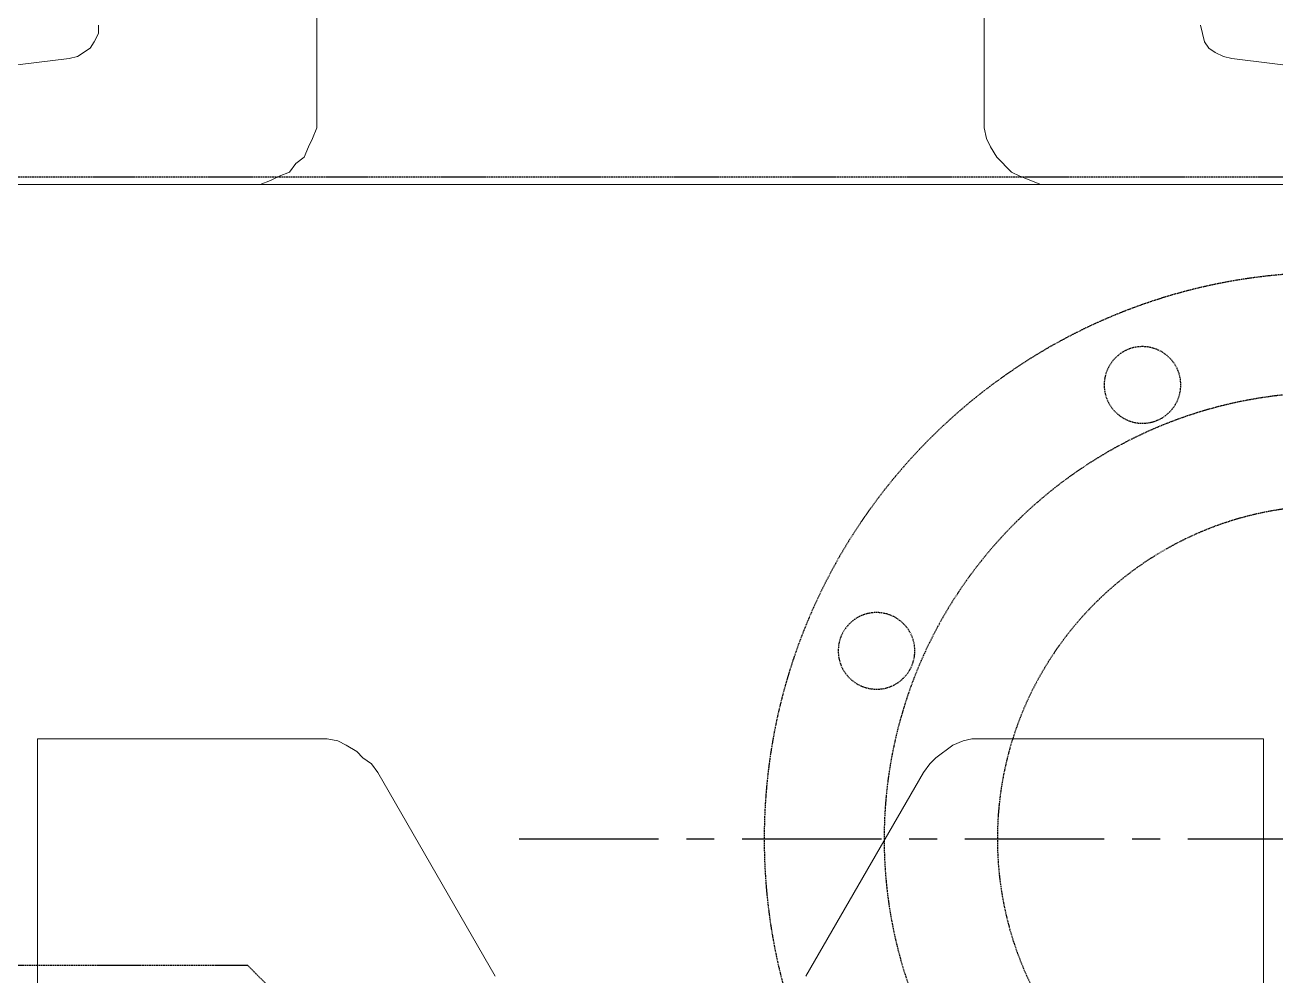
# Model space of a CAD drawing. Extents: x -3873 to 164127, y 7129 to 96529.
# Drawn here: x 59627.2 to 59912.3, y 32392.2 to 32608.9 of the extents above; entities that cross this region are included whole.
import ezdxf

# ---------------------------------------------------------------- set-up
doc = ezdxf.new("R2010")
doc.units = 0
for name, pattern in [('CENTER', [50.8, 31.75, -6.35, 6.35, -6.35]), ('DASHED', [0.2068, 0.1655, -0.0413]), ('HIDDEN', [9.525, 6.35, -3.175])]:
    doc.linetypes.add(name, pattern=pattern)
doc.layers.get('0').update_dxf_attribs({"linetype": 'CONTINUOUS'})
doc.layers.add('FLOORGUTTER', color=5, linetype='HIDDEN')
doc.layers.add('LAYOUT-KROMEKA', color=1, linetype='CONTINUOUS')

# ---------------------------------------------------------------- blocks, each defined once
blk = doc.blocks.new('bwk 5000-ust')
at = {"color": 1, "lineweight": 5}
for points in [[(-922.24, 132.5), (-922.24, 132.5), (-907.89, 249.69), (-907.89, 249.69)], [(-893.54, 199.47), (-893.54, 199.47), (-893.54, 91.36), (-893.54, 91.36)], [(-767.26, 139.68), (-767.26, 139.68), (-767.26, 76.06), (-767.26, 76.06)], [(-767.26, 139.68), (-767.26, 139.68), (-657.24, 139.68), (-657.24, 139.68)], [(-893.54, -91.36), (-893.54, -91.36), (-893.54, 91.36), (-893.54, 91.36)], [(-985.38, 76.06), (-985.38, 76.06), (-908.84, 76.06), (-908.84, 76.06)], [(-713.2, 35.4), (-713.2, 35.4), (-759.6, 62.18), (-759.6, 62.18)], [(-713.2, -35.4), (-713.2, -35.4), (-759.6, -62.18), (-759.6, -62.18)], [(-985.38, -76.06), (-985.38, -76.06), (-908.84, -76.06), (-908.84, -76.06)], [(-767.26, -139.68), (-767.26, -139.68), (-767.26, -75.58), (-767.26, -75.58)], [(-893.54, -182.73), (-893.54, -182.73), (-893.54, -91.36), (-893.54, -91.36)], [(-922.24, -132.5), (-922.24, -132.5), (-914.11, -198.03), (-914.11, -198.03)], [(-767.26, -139.68), (-767.26, -139.68), (-657.24, -139.68), (-657.24, -139.68)]]:
    blk.add_open_spline(points, degree=3, dxfattribs=at)
for points, knots in [([(-922.24, 132.5), (-922.24, 132.5), (-922.72, 130.59), (-922.72, 130.59), (-922.72, 130.59), (-924.63, 127.72), (-924.63, 127.72), (-924.63, 127.72), (-926.06, 126.76), (-926.06, 126.76), (-926.06, 126.76), (-927.98, 125.8), (-927.98, 125.8), (-927.98, 125.8), (-929.89, 125.8), (-929.89, 125.8)], [0, 0, 0, 0, 1, 1, 1, 2, 2, 2, 3, 3, 3, 4, 4, 4, 5, 5, 5, 5]), ([(-893.54, 91.36), (-893.54, 91.36), (-893.54, 88.97), (-893.54, 88.97), (-893.54, 88.97), (-894.49, 86.58), (-894.49, 86.58), (-894.49, 86.58), (-895.45, 84.67), (-895.45, 84.67), (-895.45, 84.67), (-896.41, 82.27), (-896.41, 82.27), (-896.41, 82.27), (-898.32, 80.84), (-898.32, 80.84), (-898.32, 80.84), (-899.76, 78.93), (-899.76, 78.93), (-899.76, 78.93), (-902.15, 77.97), (-902.15, 77.97), (-902.15, 77.97), (-904.06, 77.01), (-904.06, 77.01), (-904.06, 77.01), (-906.45, 76.06), (-906.45, 76.06), (-906.45, 76.06), (-908.84, 76.06), (-908.84, 76.06)], [0, 0, 0, 0, 1, 1, 1, 2, 2, 2, 3, 3, 3, 4, 4, 4, 5, 5, 5, 6, 6, 6, 7, 7, 7, 8, 8, 8, 9, 9, 9, 10, 10, 10, 10]), ([(-759.6, 62.18), (-759.6, 62.18), (-761.52, 63.62), (-761.52, 63.62), (-761.52, 63.62), (-762.95, 65.53), (-762.95, 65.53), (-762.95, 65.53), (-764.39, 66.97), (-764.39, 66.97), (-764.39, 66.97), (-765.82, 69.36), (-765.82, 69.36), (-765.82, 69.36), (-766.78, 71.27), (-766.78, 71.27), (-766.78, 71.27), (-767.26, 73.66), (-767.26, 73.66), (-767.26, 73.66), (-767.26, 76.06), (-767.26, 76.06)], [0, 0, 0, 0, 1, 1, 1, 2, 2, 2, 3, 3, 3, 4, 4, 4, 5, 5, 5, 6, 6, 6, 7, 7, 7, 7]), ([(-767.26, -75.58), (-767.26, -75.58), (-767.26, -73.19), (-767.26, -73.19), (-767.26, -73.19), (-766.78, -71.27), (-766.78, -71.27), (-766.78, -71.27), (-765.82, -68.88), (-765.82, -68.88), (-765.82, -68.88), (-762.95, -65.05), (-762.95, -65.05), (-762.95, -65.05), (-761.52, -63.62), (-761.52, -63.62), (-761.52, -63.62), (-759.6, -62.18), (-759.6, -62.18)], [0, 0, 0, 0, 1, 1, 1, 2, 2, 2, 3, 3, 3, 4, 4, 4, 5, 5, 5, 6, 6, 6, 6]), ([(-908.84, -76.06), (-908.84, -76.06), (-906.45, -76.06), (-906.45, -76.06), (-906.45, -76.06), (-904.06, -76.53), (-904.06, -76.53), (-904.06, -76.53), (-902.15, -77.49), (-902.15, -77.49), (-902.15, -77.49), (-899.76, -78.93), (-899.76, -78.93), (-899.76, -78.93), (-896.41, -82.27), (-896.41, -82.27), (-896.41, -82.27), (-895.45, -84.19), (-895.45, -84.19), (-895.45, -84.19), (-893.54, -88.97), (-893.54, -88.97), (-893.54, -88.97), (-893.54, -91.36), (-893.54, -91.36)], [0, 0, 0, 0, 1, 1, 1, 2, 2, 2, 3, 3, 3, 4, 4, 4, 5, 5, 5, 6, 6, 6, 7, 7, 7, 8, 8, 8, 8]), ([(-929.89, -125.32), (-929.89, -125.32), (-926.06, -126.28), (-926.06, -126.28), (-926.06, -126.28), (-924.63, -127.24), (-924.63, -127.24), (-924.63, -127.24), (-923.67, -128.67), (-923.67, -128.67), (-923.67, -128.67), (-922.72, -130.59), (-922.72, -130.59), (-922.72, -130.59), (-922.24, -132.5), (-922.24, -132.5)], [0, 0, 0, 0, 1, 1, 1, 2, 2, 2, 3, 3, 3, 4, 4, 4, 5, 5, 5, 5])]:
    blk.add_open_spline(points, degree=3, knots=knots, dxfattribs=at)
at = {"layer": 'FLOORGUTTER', "color": 1, "linetype": 'DASHED'}
blk.add_line((-895.24, -253.49), (-895.24, 488.8), dxfattribs=at)
at = {"layer": 'FLOORGUTTER', "color": 1, "linetype": 'CENTER'}
blk.add_line((-744.44, 29.94), (-744.44, -331.76), dxfattribs=at)
at = {"layer": 'FLOORGUTTER', "color": 1, "linetype": 'DASHED'}
for centre, radius in [((-744.44, -154.96), 129.06), ((-787.29, -51.5), 8.73), ((-744.44, -154.96), 101.73), ((-744.44, -154.96), 75.92), ((-847.89, -112.11), 8.73)]:
    blk.add_circle(centre, radius, dxfattribs=at)
blk = doc.blocks.new('AP-56 ARTIK POMPASI')
at = {"layer": 'LAYOUT-KROMEKA', "linetype": 'DASHED'}
for p, q in [((-48.63, 536.45), (-93.63, 491.45)), ((-93.63, 491.45), (-213.63, 491.45))]:
    blk.add_line(p, q, dxfattribs=at)
at = {"layer": 'LAYOUT-KROMEKA', "ltscale": 10, "rotation": 90}
blk.add_blockref('bwk 5000-ust', (-1.82, 1207.07), dxfattribs=at)

msp = doc.modelspace()

# ---------------------------------------------------------------- block references
at = {"layer": 'LAYOUT-KROMEKA', "color": 7, "ltscale": 50, "xscale": -1, "rotation": 180}
msp.add_blockref('AP-56 ARTIK POMPASI', (59771.59, 32886.08), dxfattribs=at)

doc.saveas('drawing.dxf')
